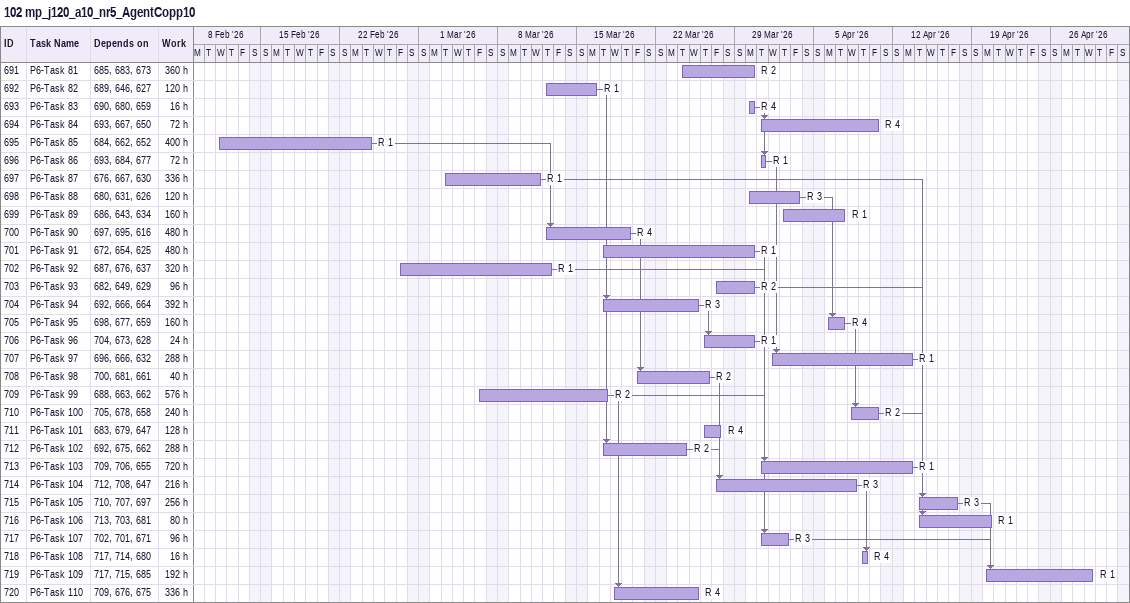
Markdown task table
102 mp_j120_a10_nr5_AgentCopp10

| ID | Task | Start | Finish | Predecessors | Resources | Work (h) |
|---|---|---|---|---|---|---|
| 691 | P6-Task 81 | 2026-03-24 | 2026-03-30 | 685, 683, 673 | R 2 | 360 |
| 692 | P6-Task 82 | 2026-03-12 | 2026-03-16 | 689, 646, 627 | R 1 | 120 |
| 693 | P6-Task 83 | 2026-03-30 | 2026-03-30 | 690, 680, 659 | R 4 | 16 |
| 694 | P6-Task 84 | 2026-03-31 | 2026-04-10 | 693, 667, 650 | R 4 | 72 |
| 695 | P6-Task 85 | 2026-02-11 | 2026-02-24 | 684, 662, 652 | R 1 | 400 |
| 696 | P6-Task 86 | 2026-03-31 | 2026-03-31 | 693, 684, 677 | R 1 | 72 |
| 697 | P6-Task 87 | 2026-03-03 | 2026-03-11 | 676, 667, 630 | R 1 | 336 |
| 698 | P6-Task 88 | 2026-03-30 | 2026-04-03 | 680, 631, 626 | R 3 | 120 |
| 699 | P6-Task 89 | 2026-04-02 | 2026-04-07 | 686, 643, 634 | R 1 | 160 |
| 700 | P6-Task 90 | 2026-03-12 | 2026-03-19 | 697, 695, 616 | R 4 | 480 |
| 701 | P6-Task 91 | 2026-03-17 | 2026-03-30 | 672, 654, 625 | R 1 | 480 |
| 702 | P6-Task 92 | 2026-02-27 | 2026-03-12 | 687, 676, 637 | R 1 | 320 |
| 703 | P6-Task 93 | 2026-03-27 | 2026-03-30 | 682, 649, 629 | R 2 | 96 |
| 704 | P6-Task 94 | 2026-03-17 | 2026-03-25 | 692, 666, 664 | R 3 | 392 |
| 705 | P6-Task 95 | 2026-04-06 | 2026-04-07 | 698, 677, 659 | R 4 | 160 |
| 706 | P6-Task 96 | 2026-03-26 | 2026-03-30 | 704, 673, 628 | R 1 | 24 |
| 707 | P6-Task 97 | 2026-04-01 | 2026-04-13 | 696, 666, 632 | R 1 | 288 |
| 708 | P6-Task 98 | 2026-03-20 | 2026-03-26 | 700, 681, 661 | R 2 | 40 |
| 709 | P6-Task 99 | 2026-03-06 | 2026-03-17 | 688, 663, 662 | R 2 | 576 |
| 710 | P6-Task 100 | 2026-04-08 | 2026-04-10 | 705, 678, 658 | R 2 | 240 |
| 711 | P6-Task 101 | 2026-03-26 | 2026-03-27 | 683, 679, 647 | R 4 | 128 |
| 712 | P6-Task 102 | 2026-03-17 | 2026-03-24 | 692, 675, 662 | R 2 | 288 |
| 713 | P6-Task 103 | 2026-03-31 | 2026-04-13 | 709, 706, 655 | R 1 | 720 |
| 714 | P6-Task 104 | 2026-03-27 | 2026-04-08 | 712, 708, 647 | R 3 | 216 |
| 715 | P6-Task 105 | 2026-04-14 | 2026-04-17 | 710, 707, 697 | R 3 | 256 |
| 716 | P6-Task 106 | 2026-04-14 | 2026-04-20 | 713, 703, 681 | R 1 | 80 |
| 717 | P6-Task 107 | 2026-03-31 | 2026-04-02 | 702, 701, 671 | R 3 | 96 |
| 718 | P6-Task 108 | 2026-04-09 | 2026-04-09 | 717, 714, 680 | R 4 | 16 |
| 719 | P6-Task 109 | 2026-04-20 | 2026-04-29 | 717, 715, 685 | R 1 | 192 |
| 720 | P6-Task 110 | 2026-03-18 | 2026-03-25 | 709, 676, 675 | R 4 | 336 |
